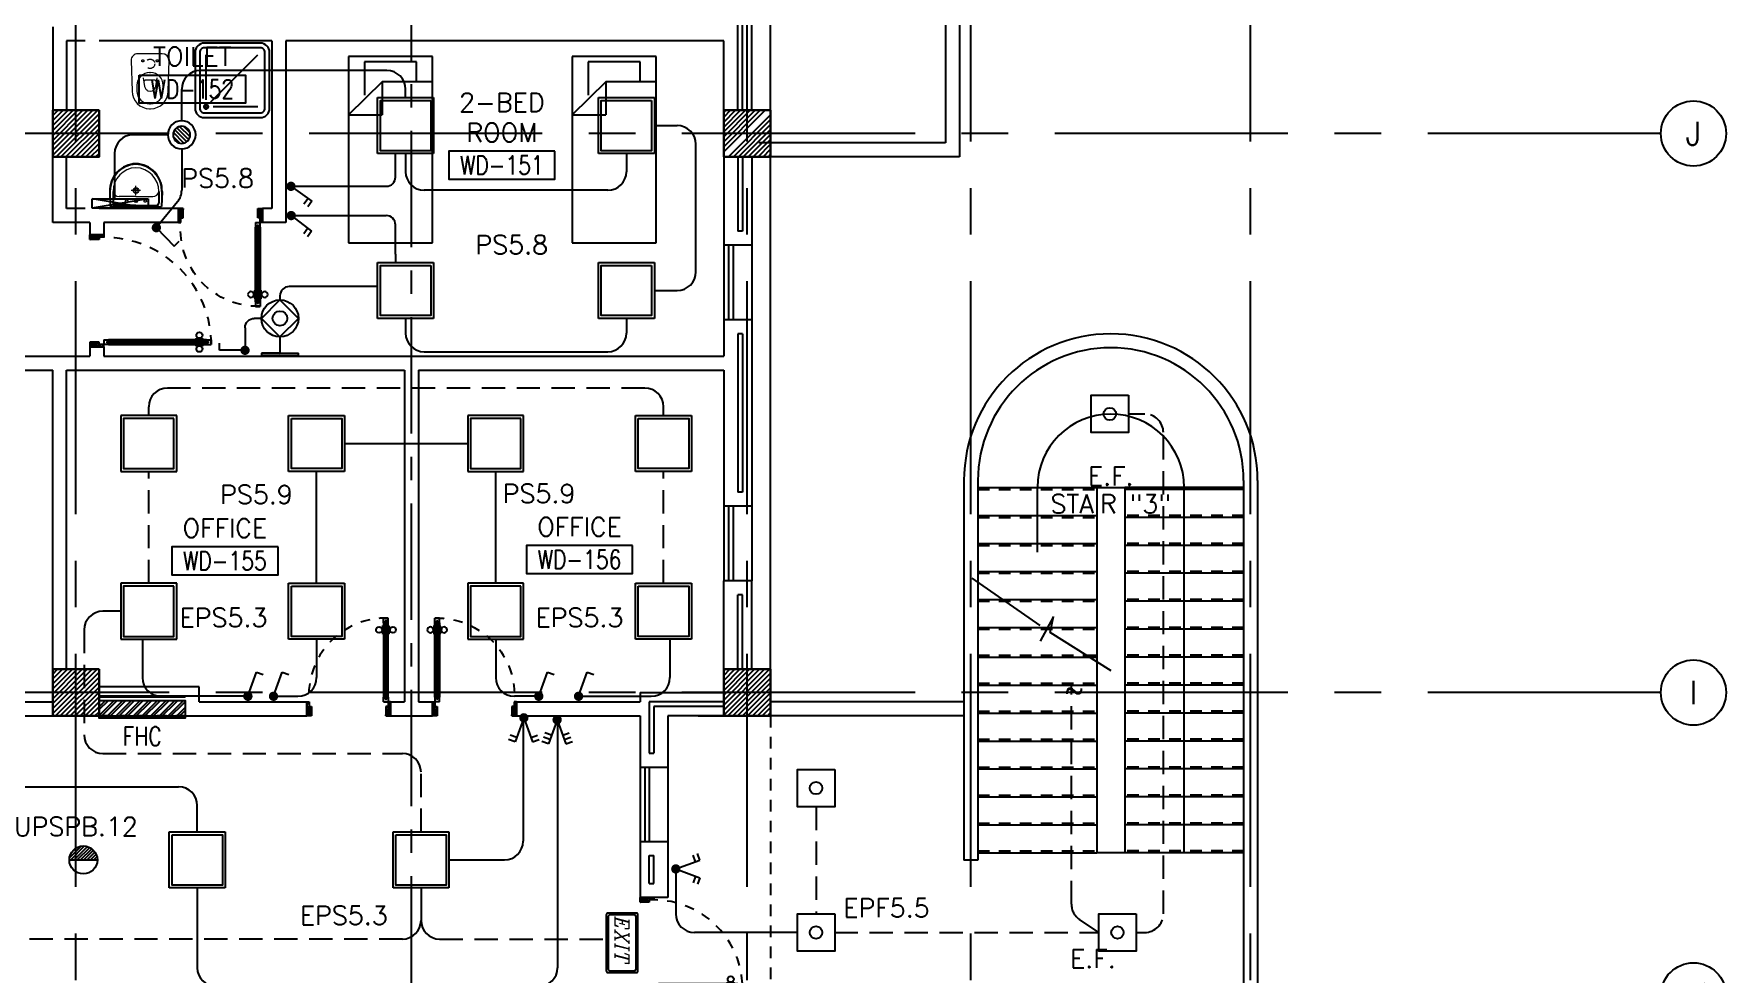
# Model space of a CAD drawing. Extents: x 0 to 92.9, y -1.3 to 78.2.
# Drawn here: x 74.79 to 92.94, y 33.74 to 43.83 of the extents above; entities that cross this region are included whole.
import ezdxf
from ezdxf.enums import TextEntityAlignment as Align

# ---------------------------------------------------------------- set-up
doc = ezdxf.new("R2010")
doc.units = 0
doc.header["$MEASUREMENT"] = 0
for name, pattern in [('CENTER', [2, 1.25, -0.25, 0.25, -0.25]), ('CENTERX2', [4, 2.5, -0.5, 0.5, -0.5]), ('DASHED', [0.75, 0.5, -0.25]), ('HIDDEN', [0.375, 0.25, -0.125]), ('HIDDEN2', [0.1875, 0.125, -0.0625])]:
    doc.linetypes.add(name, pattern=pattern)
doc.layers.get('0').update_dxf_attribs({"color": 11, "linetype": 'CONTINUOUS'})
for name, color, linetype in [('AX-CR', 11, 'CONTINUOUS'), ('AX-TXT', 11, 'CONTINUOUS'), ('AXES', 11, 'CENTERX2'), ('AXES1', 11, 'CENTER'), ('COL', 11, 'CONTINUOUS'), ('DOOR', 11, 'CONTINUOUS'), ('E-CLINE', 2, 'CONTINUOUS'), ('E-HLINE', 2, 'HIDDEN'), ('E-LEGEND', 3, 'CONTINUOUS'), ('E-LITE', 4, 'CONTINUOUS'), ('E-SWITCH', 4, 'CONTINUOUS'), ('E-SWITCHS', 4, 'CONTINUOUS'), ('E-TEXT', 4, 'CONTINUOUS'), ('E-TRXT', 4, 'CONTINUOUS'), ('EL-LITE', 4, 'CONTINUOUS'), ('FHC', 11, 'CONTINUOUS'), ('FIX', 11, 'CONTINUOUS'), ('FUR', 11, 'CONTINUOUS'), ('HAT', 11, 'CONTINUOUS'), ('INSUL', 11, 'CONTINUOUS'), ('PROJ-L', 11, 'CONTINUOUS'), ('RM-BOX', 11, 'CONTINUOUS'), ('RM-NAME', 11, 'CONTINUOUS'), ('RM-NO', 11, 'CONTINUOUS'), ('ROOF', 11, 'CONTINUOUS'), ('STR', 11, 'CONTINUOUS'), ('WALL', 11, 'CONTINUOUS'), ('WIN', 11, 'CONTINUOUS')]:
    doc.layers.add(name, color=color, linetype=linetype)
doc.styles.add('ITALICC', font='italicc')
doc.styles.add('ROMANS', font='ROMANS.shx', dxfattribs={"width": 0.6})

# ---------------------------------------------------------------- blocks, each defined once
blk = doc.blocks.new('AXR')
at = {"layer": 'AX-CR'}
blk.add_circle((350, 0), 350, dxfattribs=at)
at = {"layer": 'AX-TXT', "style": 'ROMANS'}
blk.add_attdef('AX', text='', height=250, dxfattribs=at).set_placement((350, 0), align=Align.MIDDLE)
blk = doc.blocks.new('RM1')
at = {"layer": 'RM-BOX'}
blk.add_lwpolyline([(570, -200), (-570, -200), (-570, -500), (570, -500)], close=True, dxfattribs=at)
at = {"layer": 'RM-NAME', "style": 'ROMANS'}
for tag, p in [('ROOMNAME1', (0, 324)), ('ROOMNAME2', (0, 0))]:
    blk.add_attdef(tag, text='', height=200, dxfattribs=at).set_placement(p, align=Align.MIDDLE)
at = {"layer": 'RM-NO', "style": 'ROMANS', "width": 0.8}
blk.add_attdef('ROOMNO', text='', height=200, dxfattribs=at).set_placement((0, -350), align=Align.MIDDLE)
blk = doc.blocks.new('COL50')
at = {"layer": 'COL'}
blk.add_lwpolyline([(-250, 250), (-250, -250), (250, -250), (250, 250)], close=True, dxfattribs=at)
blk = doc.blocks.new('*X117')
at = {"color": 0}
for p, q in [((245929, 155507), (246411, 155990)), ((245929, 155560), (246358, 155990)), ((245929, 155613), (246305, 155990)), ((245929, 155666), (246252, 155990)), ((245929, 155719), (246199, 155990)), ((245929, 155772), (246146, 155990)), ((245929, 155825), (246093, 155990)), ((245929, 155879), (246040, 155990)), ((245929, 155932), (245987, 155990)), ((245964, 155490), (246429, 155954)), ((246017, 155490), (246429, 155901)), ((246070, 155490), (246429, 155848)), ((246123, 155490), (246429, 155795)), ((246176, 155490), (246429, 155742)), ((246229, 155490), (246429, 155689)), ((246282, 155490), (246429, 155636)), ((246335, 155490), (246429, 155583)), ((246388, 155490), (246429, 155530))]:
    blk.add_line(p, q, dxfattribs=at)
blk = doc.blocks.new('AH20A')
at = {"layer": 'FUR'}
for p, q in [((0, 0.5), (0, -0.5)), ((1, 0.5), (0, 0.5)), ((0.1358, 0.5), (0.1358, -0.0987)), ((1, -0.5), (1, 0.5)), ((0.1358, 0.3112), (0.0277, 0.3112)), ((0.0277, 0.3112), (0.0277, -0.3087)), ((0.1358, -0.0987), (0.3125, -0.5)), ((0.1358, -0.0987), (0.3125, -0.0987)), ((0.3125, -0.5), (0.3125, -0.0987)), ((0.0277, -0.3087), (0.2076, -0.3087)), ((0, -0.5), (1, -0.5))]:
    blk.add_line(p, q, dxfattribs=at)
blk = doc.blocks.new('DOOR90')
at = {"layer": 'DOOR', "linetype": 'ByBlock'}
for p, q in [((0, 0), (-150, 0)), ((-200, -25), (-1000, -25)), ((-200, -42), (-1000, -42)), ((-200, -58), (-1000, -58)), ((-1000, -75), (-200, -75))]:
    blk.add_line(p, q, dxfattribs=at)
at = {"layer": 'DOOR', "color": 0, "linetype": 'ByBlock'}
for p, q in [((-150, 0), (-150, -25)), ((-150, 0), (0, 0)), ((0, -50), (0, 0)), ((-1050, -25), (-1050, -75)), ((-1050, -75), (-1050, -25)), ((-1000, -25), (-1050, -25)), ((-1000, -75), (-1050, -75)), ((-1020, -42), (-1020, -58)), ((-1000, -42), (-1020, -42)), ((-1000, -58), (-1020, -58)), ((-1000, -25), (-1000, -42)), ((-1000, -58), (-1000, -75)), ((-968, -25), (-968, -18)), ((-878, -18), (-968, -18)), ((-968, -75), (-968, -82)), ((-878, -82), (-968, -82)), ((-955, -18), (-955, -9)), ((-955, -9), (-890, -9)), ((-955, -18), (-890, -18)), ((-955, -82), (-955, -91)), ((-955, -82), (-890, -82)), ((-955, -91), (-890, -91)), ((-890, -18), (-890, -9)), ((-890, -82), (-890, -91)), ((-878, -25), (-878, -18)), ((-878, -75), (-878, -82)), ((-200, -42), (-200, -25)), ((-200, -25), (-150, -25)), ((-180, -42), (-200, -42)), ((-200, -75), (-200, -58)), ((-200, -58), (-180, -58)), ((-150, -75), (-200, -75)), ((-180, -58), (-180, -42)), ((-150, -75), (-150, -25)), ((-150, -25), (-100, -25)), ((-100, -25), (-100, -50)), ((-100, -50), (0, -50)), ((-150, -900), (-150, -875)), ((-150, -875), (-100, -875)), ((0, -900), (-150, -900)), ((-150, -900), (0, -900)), ((-100, -850), (0, -850)), ((-100, -875), (-100, -850)), ((0, -850), (0, -900))]:
    blk.add_line(p, q, dxfattribs=at)
at = {"layer": 'DOOR', "color": 9, "linetype": 'ByBlock'}
for p, q in [((0, -50), (-114, 0)), ((0, -50), (-40, 0)), ((0, -50), (-100, -37)), ((0, -850), (-114, -900)), ((0, -850), (-100, -863)), ((0, -850), (-40, -900))]:
    blk.add_line(p, q, dxfattribs=at)
at = {"layer": 'DOOR', "color": 0, "linetype": 'ByBlock'}
for centre in [(-923, 24), (-923, -124)]:
    blk.add_circle(centre, 32.4, dxfattribs=at)
at = {"layer": 'DOOR', "color": 9, "linetype": 'ByBlock'}
for centre, radius, start, end in [((0, -50), 74.4, 137.7764, 180), ((0, -50), 54.4, 113.2074, 180), ((0, -50), 154, 161.1053, 166.2858), ((0, -50), 134, 158.1598, 169.28), ((0, -50), 114, 154.0838, 167.3774), ((0, -50), 94.4, 148.0182, 180), ((0, -50), 34.4, 90, 180), ((0, -50), 14.4, 90, 180), ((0, -850), 154, 193.7142, 198.8947), ((0, -850), 134, 190.72, 201.8402), ((0, -850), 94.4, 180, 211.9818), ((0, -850), 74.4, 180, 222.2236), ((0, -850), 54.4, 180, 246.7926), ((0, -850), 34.4, 180, 270), ((0, -850), 14.4, 180, 270)]:
    blk.add_arc(centre, radius, start, end, dxfattribs=at)
at = {"layer": 'DOOR', "linetype": 'HIDDEN', "ltscale": 0.5}
blk.add_arc((-222, -50), 828, 178.2701, 275.003, dxfattribs=at)
blk = doc.blocks.new('*X119')
at = {"color": 0}
for p, q in [((245929, 149515), (246404, 149990)), ((245929, 149568), (246351, 149990)), ((245929, 149621), (246298, 149990)), ((245929, 149674), (246245, 149990)), ((245929, 149727), (246192, 149990)), ((245929, 149780), (246139, 149990)), ((245929, 149833), (246086, 149990)), ((245929, 149886), (246033, 149990)), ((245929, 149939), (245979, 149990)), ((245957, 149490), (246429, 149962)), ((246010, 149490), (246429, 149908)), ((246063, 149490), (246429, 149855)), ((246116, 149490), (246429, 149802)), ((246169, 149490), (246429, 149749)), ((246222, 149490), (246429, 149696)), ((246275, 149490), (246429, 149643)), ((246328, 149490), (246429, 149590)), ((246381, 149490), (246429, 149537))]:
    blk.add_line(p, q, dxfattribs=at)
blk = doc.blocks.new('DOOR100')
at = {"layer": 'DOOR', "color": 0, "linetype": 'ByBlock'}
for p, q in [((-76, 1251), (-76, 1301)), ((-76, 1301), (-26, 1301)), ((-26, 1301), (-76, 1301)), ((-59, 1251), (-59, 1271)), ((-43, 1271), (-59, 1271)), ((-43, 1251), (-43, 1271)), ((-26, 1251), (-26, 1301)), ((-92, 1206), (-92, 1141)), ((-83, 1206), (-92, 1206)), ((-83, 1141), (-92, 1141)), ((-83, 1129), (-83, 1219)), ((-76, 1219), (-83, 1219)), ((-83, 1206), (-83, 1141)), ((-76, 1129), (-83, 1129)), ((-59, 1251), (-76, 1251)), ((-26, 1251), (-43, 1251)), ((-26, 1219), (-19, 1219)), ((-26, 1129), (-19, 1129)), ((-19, 1129), (-19, 1219)), ((-19, 1206), (-19, 1141)), ((-19, 1206), (-10, 1206)), ((-19, 1141), (-10, 1141)), ((-10, 1206), (-10, 1141)), ((-76, 200), (-59, 200)), ((-76, 150), (-76, 200)), ((-59, 200), (-59, 180)), ((-43, 200), (-26, 200)), ((-43, 180), (-43, 200)), ((-26, 200), (-26, 150)), ((-1201, 0), (-1201, 150)), ((-1201, 150), (-1176, 150)), ((-1201, 150), (-1201, 0)), ((-1151, 0), (-1201, 0)), ((-1176, 150), (-1176, 100)), ((-1176, 100), (-1151, 100)), ((-1151, 100), (-1151, 0)), ((-76, 150), (-26, 150)), ((-59, 180), (-43, 180)), ((-51, 100), (-51, 0)), ((-26, 100), (-51, 100)), ((-51, 0), (-1, 0)), ((-1, 150), (-26, 150)), ((-26, 150), (-26, 100)), ((-1, 150), (-1, 0))]:
    blk.add_line(p, q, dxfattribs=at)
at = {"layer": 'DOOR', "linetype": 'ByBlock'}
for p, q in [((-76, 1251), (-76, 200)), ((-59, 200), (-59, 1251)), ((-43, 200), (-43, 1251)), ((-26, 200), (-26, 1251))]:
    blk.add_line(p, q, dxfattribs=at)
at = {"layer": 'DOOR', "color": 9, "linetype": 'ByBlock'}
for p, q in [((-1151, 0), (-1201, 114)), ((-1151, 0), (-1201, 40)), ((-1151, 0), (-1164, 100)), ((-51, 0), (-1, 114)), ((-51, 0), (-38, 100)), ((-51, 0), (-1, 40))]:
    blk.add_line(p, q, dxfattribs=at)
at = {"layer": 'DOOR', "color": 0, "linetype": 'ByBlock'}
for centre in [(-125, 1174), (22, 1174)]:
    blk.add_circle(centre, 32.4, dxfattribs=at)
at = {"layer": 'DOOR', "linetype": 'HIDDEN', "ltscale": 0.5}
blk.add_arc((-27, 152), 1149, 89.961, 180.0931, dxfattribs=at)
at = {"layer": 'DOOR', "color": 9, "linetype": 'ByBlock'}
for centre, radius, start, end in [((-1151, 0), 154, 103.7142, 108.8947), ((-1151, 0), 134, 100.72, 111.8402), ((-1151, 0), 94.4, 90, 121.9818), ((-1151, 0), 74.4, 90, 132.2236), ((-1151, 0), 54.4, 90, 156.7926), ((-1151, 0), 34.4, 90, 180), ((-1151, 0), 14.4, 90, 180), ((-51, 0), 94.4, 58.0182, 90), ((-51, 0), 74.4, 47.7764, 90), ((-51, 0), 54.4, 23.2074, 90), ((-51, 0), 34.4, 0, 90), ((-51, 0), 14.4, 0, 90), ((-51, 0), 134, 68.1598, 79.28), ((-51, 0), 114, 64.0838, 77.3774), ((-51, 0), 154, 71.1053, 76.2858)]:
    blk.add_arc(centre, radius, start, end, dxfattribs=at)
blk = doc.blocks.new('*X120')
at = {"color": 0}
for p, q in [((253129, 149502), (253616, 149990)), ((253129, 149555), (253563, 149990)), ((253129, 149608), (253510, 149990)), ((253129, 149661), (253457, 149990)), ((253129, 149714), (253404, 149990)), ((253129, 149767), (253351, 149990)), ((253129, 149820), (253298, 149990)), ((253129, 149873), (253245, 149990)), ((253129, 149926), (253192, 149990)), ((253129, 149979), (253139, 149990)), ((253169, 149490), (253629, 149949)), ((253222, 149490), (253629, 149896)), ((253275, 149490), (253629, 149843)), ((253328, 149490), (253629, 149790)), ((253381, 149490), (253629, 149737)), ((253434, 149490), (253629, 149684)), ((253487, 149490), (253629, 149631)), ((253540, 149490), (253629, 149578)), ((253594, 149490), (253629, 149525))]:
    blk.add_line(p, q, dxfattribs=at)
blk = doc.blocks.new('*X118')
at = {"color": 0}
for p, q in [((253129, 155548), (253570, 155990)), ((253129, 155601), (253517, 155990)), ((253129, 155654), (253464, 155990)), ((253129, 155707), (253411, 155990)), ((253129, 155760), (253358, 155990)), ((253129, 155813), (253305, 155990)), ((253129, 155866), (253252, 155990)), ((253129, 155919), (253199, 155990)), ((253129, 155972), (253146, 155990)), ((253177, 155490), (253629, 155942)), ((253230, 155490), (253629, 155889)), ((253283, 155490), (253629, 155836)), ((253336, 155490), (253629, 155783)), ((253389, 155490), (253629, 155730)), ((253442, 155490), (253629, 155677)), ((253495, 155490), (253629, 155624)), ((253548, 155490), (253629, 155571)), ((253601, 155490), (253629, 155517))]:
    blk.add_line(p, q, dxfattribs=at)
blk = doc.blocks.new('DOOR-10')
at = {"layer": 'DOOR', "color": 0, "linetype": 'ByBlock'}
for p, q in [((-26, 1100), (-76, 1100)), ((-76, 1100), (-26, 1100)), ((-76, 1050), (-76, 1100)), ((-26, 1050), (-26, 1100)), ((-83, 1005), (-92, 1005)), ((-92, 1005), (-92, 940)), ((-83, 940), (-92, 940)), ((-76, 1018), (-83, 1018)), ((-83, 928), (-83, 1018)), ((-83, 1005), (-83, 940)), ((-76, 928), (-83, 928)), ((-59, 1050), (-76, 1050)), ((-43, 1070), (-59, 1070)), ((-59, 1050), (-59, 1070)), ((-43, 1050), (-43, 1070)), ((-26, 1050), (-43, 1050)), ((-26, 1018), (-18, 1018)), ((-26, 928), (-18, 928)), ((-18, 928), (-18, 1018)), ((-18, 1005), (-9, 1005)), ((-18, 1005), (-18, 940)), ((-18, 940), (-9, 940)), ((-9, 1005), (-9, 940)), ((-76, 200), (-59, 200)), ((-76, 150), (-76, 200)), ((-59, 200), (-59, 180)), ((-43, 200), (-26, 200)), ((-43, 180), (-43, 200)), ((-26, 200), (-26, 150)), ((-1001, 0), (-1001, 150)), ((-1001, 150), (-976, 150)), ((-1001, 150), (-1001, 0)), ((-951, 0), (-1001, 0)), ((-976, 150), (-976, 100)), ((-976, 100), (-951, 100)), ((-951, 100), (-951, 0)), ((-76, 150), (-26, 150)), ((-59, 180), (-43, 180)), ((-51, 100), (-51, 0)), ((-26, 100), (-51, 100)), ((-51, 0), (-1, 0)), ((-1, 150), (-26, 150)), ((-26, 150), (-26, 100))]:
    blk.add_line(p, q, dxfattribs=at)
at = {"layer": 'DOOR', "linetype": 'ByBlock'}
for p, q in [((-76, 1050), (-76, 200)), ((-59, 200), (-59, 1050)), ((-43, 200), (-43, 1050)), ((-26, 200), (-26, 1050))]:
    blk.add_line(p, q, dxfattribs=at)
at = {"layer": 'DOOR', "color": 9, "linetype": 'ByBlock'}
for p, q in [((-951, 0), (-1001, 114)), ((-951, 0), (-1001, 40)), ((-951, 0), (-964, 100)), ((-51, 0), (-1, 114)), ((-51, 0), (-37, 100)), ((-51, 0), (-1, 40)), ((-1, 0), (-1, 150))]:
    blk.add_line(p, q, dxfattribs=at)
at = {"layer": 'DOOR', "color": 0, "linetype": 'ByBlock'}
for centre in [(-124, 973), (23, 973)]:
    blk.add_circle(centre, 32.4, dxfattribs=at)
at = {"layer": 'DOOR', "linetype": 'HIDDEN', "ltscale": 0.5}
blk.add_arc((-23, 149), 952, 93.1482, 179.9482, dxfattribs=at)
at = {"layer": 'DOOR', "color": 9, "linetype": 'ByBlock'}
for centre, radius, start, end in [((-951, 0), 154, 103.7142, 108.8947), ((-951, 0), 134, 100.72, 111.8402), ((-951, 0), 94.4, 90, 121.9818), ((-951, 0), 74.4, 90, 132.2236), ((-951, 0), 54.4, 90, 156.7926), ((-951, 0), 34.4, 90, 180), ((-951, 0), 14.4, 90, 180), ((-51, 0), 94.4, 58.0182, 90), ((-51, 0), 74.4, 47.7764, 90), ((-51, 0), 54.4, 23.2074, 90), ((-51, 0), 34.4, 0, 90), ((-51, 0), 14.4, 0, 90), ((-51, 0), 134, 68.1598, 79.28), ((-51, 0), 114, 64.0838, 77.3774), ((-51, 0), 154, 71.1053, 76.2858)]:
    blk.add_arc(centre, radius, start, end, dxfattribs=at)
blk = doc.blocks.new('LAV1')
at = {"layer": 'FIX', "linetype": 'ByBlock', "ltscale": 0.3}
for p, q in [((-280, 210), (-275, 50)), ((-245, 210), (-245, 85)), ((245, 210), (245, 85)), ((280, 210), (275, 50)), ((0, 60), (-220, 60)), ((0, 60), (220, 60))]:
    blk.add_line(p, q, dxfattribs=at)
at = {"layer": 'FIX', "linetype": 'Continuous', "lineweight": 20}
for p, q in [((-275, 210), (-275, 50)), ((275, 210), (275, 50)), ((0, 50), (-275, 50)), ((0, 50), (-252, 50)), ((0, 155), (-181, 155)), ((0, 155), (181, 155)), ((0, 50), (275, 50)), ((0, 50), (252, 50))]:
    blk.add_line(p, q, dxfattribs=at)
at = {"layer": 'FIX', "linetype": 'DASHED', "lineweight": 20, "ltscale": 0.05}
for p, q in [((50, 220), (-50, 220)), ((0, 170), (0, 270)), ((0, 170), (0, 270))]:
    blk.add_line(p, q, dxfattribs=at)
at = {"layer": 'FIX', "lineweight": 20}
for p, q in [((16, 107), (-15, 107)), ((0, 92), (0, 123))]:
    blk.add_line(p, q, dxfattribs=at)
for centre, radius in [((0, 220), 29.5), ((0, 220), 22.5), ((0, 107), 15.5)]:
    blk.add_circle(centre, radius, dxfattribs=at)
at = {"layer": 'FIX', "linetype": 'HIDDEN', "lineweight": 20, "ltscale": 0.05}
for centre in [(-100, 107), (100, 107)]:
    blk.add_circle(centre, 12.4, dxfattribs=at)
at = {"layer": 'FIX', "linetype": 'ByBlock', "ltscale": 0.3}
for centre, radius, start, end in [((7, 220), 287, 91.3776, 182.0064), ((-7, 220), 287, 357.9936, 88.6224), ((-220, 85), 24.9, 179.7021, 269.9486), ((220, 85), 24.9, 270.0514, 0.2979)]:
    blk.add_arc(centre, radius, start, end, dxfattribs=at)
at = {"layer": 'FIX', "linetype": 'Continuous', "lineweight": 20}
for centre, radius, start, end in [((8, 217), 283, 91.6988, 181.351), ((8, 212), 253, 91.7328, 180.4884), ((-8, 217), 283, 358.649, 88.3012), ((-8, 212), 253, 359.5116, 88.2672), ((-179, 222), 66.9, 190.2006, 268.0786), ((179, 222), 66.9, 271.9214, 349.7994)]:
    blk.add_arc(centre, radius, start, end, dxfattribs=at)
blk = doc.blocks.new('WC1')
at = {"layer": 'FIX', "lineweight": 20}
for p, q in [((-210, 204), (-538, 194)), ((-727, 5), (-727, -5)), ((-674, 5), (-674, -5)), ((-534, 24), (-540, 0)), ((-540, 0), (-534, -24)), ((-475, 141), (-538, 141)), ((-395, 76), (-490, 60)), ((-339, 5), (-339, -5)), ((-137, 0), (-137, 131)), ((-137, -131), (-137, 0)), ((-538, -141), (-475, -141)), ((-490, -60), (-395, -76)), ((-538, -194), (-210, -204)), ((-213, -204), (-210, -204))]:
    blk.add_line(p, q, dxfattribs=at)
at = {"layer": 'FIX', "linetype": 'Continuous', "lineweight": 20}
blk.add_line((-420, -47), (-420, 45), dxfattribs=at)
at = {"layer": 'FIX', "linetype": 'HIDDEN2', "lineweight": 20, "ltscale": 0.3}
blk.add_circle((-245, 0), 49.8, dxfattribs=at)
at = {"layer": 'FIX', "linetype": 'HIDDEN', "lineweight": 20, "ltscale": 0.05}
for centre in [(-213, 78), (-213, -77)]:
    blk.add_circle(centre, 11.6, dxfattribs=at)
at = {"layer": 'FIX', "lineweight": 20}
for centre, radius, start, end in [((-538, 5), 189, 90, 180), ((-210, 131), 73, 360, 90), ((-538, 5), 136, 90, 180), ((-473, -7), 68.2, 128.9242, 152.8468), ((-464, -18), 82, 108.496, 128.9242), ((-475, 5), 136, 360, 90), ((-538, -5), 189, 180, 270), ((-538, -5), 136, 180, 270), ((-473, 7), 68.2, 207.1532, 231.0758), ((-464, 18), 82, 231.0758, 251.504), ((-475, -5), 136, 270, 0), ((-210, -131), 73, 270, 0)]:
    blk.add_arc(centre, radius, start, end, dxfattribs=at)
at = {"layer": 'FIX', "linetype": 'Continuous', "lineweight": 20}
for centre, start, end in [((-443, 46), 357.6662, 91.6121), ((-442, -46), 268.3879, 2.3338)]:
    blk.add_arc(centre, 22.3, start, end, dxfattribs=at)
blk = doc.blocks.new('SHR1')
at = {"layer": 'FIX'}
for p, q in [((-196, 196), (-700, 700)), ((-143, 218), (-143, 700)), ((-218, 143), (-700, 143))]:
    blk.add_line(p, q, dxfattribs=at)
for points in [[(-825, 125), (-825, 725, -0.414214), (-725, 825), (-125, 825, -0.414214), (-25, 725), (-25, 125, -0.414214), (-125, 25), (-725, 25, -0.414214)], [(-775, 125), (-775, 725, -0.414214), (-725, 775), (-125, 775, -0.414214), (-75, 725), (-75, 125, -0.414214), (-125, 75), (-725, 75, -0.414214)]]:
    blk.add_lwpolyline(points, format="xyb", close=True, dxfattribs=at)
for radius in [25, 15]:
    blk.add_circle((-143, 143), radius, dxfattribs=at)
blk = doc.blocks.new('L42')
at = {"layer": 'E-LITE'}
for p, q in [((0.3, 0.3), (-0.3, 0.3)), ((-0.3, 0.3), (-0.3, -0.3)), ((0.3, -0.3), (0.3, 0.3)), ((-0.3, -0.3), (0.3, -0.3))]:
    blk.add_line(p, q, dxfattribs=at)
at = {"layer": 'E-LITE', "color": 8}
blk.add_lwpolyline([(-0.27, 0.27), (-0.27, -0.27), (0.27, -0.27), (0.27, 0.27)], close=True, dxfattribs=at)
blk = doc.blocks.new('2G1W')
for p, q in [((0, 0), (0.55, 0)), ((0.45, 0), (0.45, -0.15)), ((0.55, 0), (0.55, -0.15))]:
    blk.add_line(p, q)
at = {"const_width": 0.1}
blk.add_lwpolyline([(-0.05, 0, 1), (0.05, 0, 1)], format="xyb", close=True, dxfattribs=at)
blk = doc.blocks.new('*X49')
at = {"color": 0}
for p, q in [((21548.527, 18540.142), (21548.801, 18540.415)), ((21548.529, 18539.966), (21548.977, 18540.414)), ((21548.584, 18539.845), (21549.098, 18540.359)), ((21548.672, 18539.756), (21549.187, 18540.271)), ((21548.793, 18539.7), (21549.243, 18540.15)), ((21548.966, 18539.696), (21549.246, 18539.977))]:
    blk.add_line(p, q, dxfattribs=at)
blk = doc.blocks.new('SPOT')
at = {"layer": 'E-LITE'}
for radius in [0.6, 0.369]:
    blk.add_circle((0, 0), radius, dxfattribs=at)
at = {"layer": 'E-LITE', "color": 8}
blk.add_blockref('*X49', (-21548.886, -18540.056), dxfattribs=at)
blk = doc.blocks.new('MR20')
at = {"layer": 'E-LITE'}
for p, q in [((-300, 100), (-300, 0)), ((-300, 100), (-300, 0)), ((-300, 0), (300, 0)), ((-300, 0), (300, 0)), ((-300, 0), (300, 0)), ((-300, 0), (-300, 0)), ((300, 0), (300, 100)), ((300, 0), (300, 100)), ((300, 0), (300, 0))]:
    blk.add_line(p, q, dxfattribs=at)
at = {"layer": 'E-LITE', "color": 3}
blk.add_line((300, 100), (-300, 100), dxfattribs=at)
at = {"layer": 'E-LITE', "color": 8}
for p, q in [((300, 0), (-300, 100)), ((300, 100), (-300, 0))]:
    blk.add_line(p, q, dxfattribs=at)
blk = doc.blocks.new('1G1W')
for p, q in [((0, 0), (0.55, 0)), ((0.55, 0), (0.55, -0.15))]:
    blk.add_line(p, q)
at = {"const_width": 0.1}
blk.add_lwpolyline([(-0.05, 0, 1), (0.05, 0, 1)], format="xyb", close=True, dxfattribs=at)
blk = doc.blocks.new('3G2W')
for p, q in [((0, 0), (0.517, 0.188)), ((0, 0), (0.517, -0.188)), ((0.329, 0.12), (0.278, 0.261)), ((0.423, 0.154), (0.372, 0.295)), ((0.517, 0.188), (0.466, 0.329)), ((0.329, -0.12), (0.278, -0.261)), ((0.423, -0.154), (0.372, -0.295)), ((0.517, -0.188), (0.466, -0.329))]:
    blk.add_line(p, q)
at = {"const_width": 0.1}
blk.add_lwpolyline([(-0.05, 0, 1), (0.05, 0, 1)], format="xyb", close=True, dxfattribs=at)
blk = doc.blocks.new('2G2W')
for p, q in [((0, 0), (0.517, 0.188)), ((0, 0), (0.517, -0.188)), ((0.423, 0.154), (0.372, 0.295)), ((0.517, 0.188), (0.466, 0.329)), ((0.423, -0.154), (0.372, -0.295)), ((0.517, -0.188), (0.466, -0.329))]:
    blk.add_line(p, q)
at = {"const_width": 0.1}
blk.add_lwpolyline([(-0.05, 0, 1), (0.05, 0, 1)], format="xyb", close=True, dxfattribs=at)
blk = doc.blocks.new('EXIT')
at = {"layer": 'E-LITE', "color": 4}
for p, q in [((-0.32, 0.15), (-0.32, -0.15)), ((0.3, 0.17), (-0.3, 0.17)), ((0.32, -0.15), (0.32, 0.15)), ((-0.3, -0.17), (0.3, -0.17))]:
    blk.add_line(p, q, dxfattribs=at)
at = {"layer": 'E-LITE', "color": 8}
for p, q in [((-0.3, 0.13), (-0.3, -0.13)), ((0.28, 0.15), (-0.28, 0.15)), ((0.3, -0.13), (0.3, 0.13)), ((-0.28, -0.15), (0.28, -0.15))]:
    blk.add_line(p, q, dxfattribs=at)
at = {"layer": 'E-LITE', "color": 4}
for centre, start, end in [((-0.3, 0.15), 90, 180), ((0.3, 0.15), 360, 90), ((-0.3, -0.15), 180, 270), ((0.3, -0.15), 270, 0)]:
    blk.add_arc(centre, 0.02, start, end, dxfattribs=at)
at = {"layer": 'E-LITE', "color": 8}
for centre, start, end in [((-0.28, 0.13), 90, 180), ((0.28, 0.13), 0, 90), ((-0.28, -0.13), 180, 270), ((0.28, -0.13), 270, 0)]:
    blk.add_arc(centre, 0.02, start, end, dxfattribs=at)
at = {"layer": 'E-LITE', "color": 5, "style": 'ITALICC'}
blk.add_text('EXIT', height=0.15, dxfattribs=at).set_placement((-0.284, -0.078))
blk = doc.blocks.new('NL')
at = {"layer": 'E-LEGEND'}
blk.add_line((0, -193), (25, -193), dxfattribs=at)
at = {"layer": 'E-LITE'}
for p, q in [((0, 5), (0, 203)), ((25, 203), (0, 203)), ((25, 5), (25, 203)), ((0, 5), (0, -193)), ((25, 5), (25, -193))]:
    blk.add_line(p, q, dxfattribs=at)
at = {"layer": 'E-LITE', "color": 2}
blk.add_line((201, 5), (25, 5), dxfattribs=at)
at = {"layer": 'E-LITE', "color": 5}
blk.add_circle((398, 5), 198, dxfattribs=at)
at = {"layer": 'E-SWITCH', "color": 2}
for p, q in [((201, 5), (398, 203)), ((398, 203), (596, 5)), ((398, -193), (201, 5)), ((596, 5), (398, -193))]:
    blk.add_line(p, q, dxfattribs=at)
at = {"layer": 'E-SWITCH'}
blk.add_circle((398, 5), 78.5, dxfattribs=at)
blk = doc.blocks.new('EL')
at = {"layer": 'EL-LITE'}
h = blk.add_hatch(dxfattribs=at)
h.set_pattern_fill('ANSI31', color=4, scale=0.2, style=0)
h.set_pattern_definition([(45, (587.071197, 567.777136), (-0.0176776695, 0.0176776695), [])])
h.paths.add_polyline_path([(0.15, 0, 1), (-0.15, 0)])
at = {"layer": 'EL-LITE', "color": 4}
blk.add_line((-0.15, 0), (0.15, 0), dxfattribs=at)
blk.add_circle((0, 0), 0.15, dxfattribs=at)

msp = doc.modelspace()

# ---------------------------------------------------------------- hatches: boundary and pattern name
at = {"layer": 'FHC', "linetype": 'ByBlock', "ltscale": 0.3}
h = msp.add_hatch(dxfattribs=at)
h.set_pattern_fill('ANSI32', color=11, scale=0.175, style=0)
h.set_pattern_definition([(45, (-156.702716, 5.4316), (-0.046403883, 0.046403883), []), (45, (-156.67178, 5.4316), (-0.046403883, 0.046403883), [])])
h.paths.add_polyline_path([(76.413, 36.483), (76.413, 36.673), (75.493, 36.673), (75.493, 36.483)])
h.paths.add_polyline_path([(75.281, 36.061), (75.281, 36.482), (75.543, 36.482), (75.543, 36.061)], flags=9)

# ---------------------------------------------------------------- linework, layer by layer
for p, q in [((85.587, 37.478), (84.856, 37.986)), ((85.727, 37.576), (85.587, 37.308)), ((85.692, 37.401), (85.727, 37.576)), ((86.347, 36.992), (85.692, 37.401))]:
    msp.add_line(p, q)
at = {"layer": 'AXES'}
for p, q in [((75.243, -1.327), (75.243, 77.486)), ((82.443, -1.327), (82.443, 77.486)), ((84.843, -1.327), (84.843, 77.486)), ((87.843, -1.327), (87.843, 77.486)), ((92.243, 42.758), (24.203, 42.758)), ((92.243, 36.758), (24.203, 36.758))]:
    msp.add_line(p, q, dxfattribs=at)
at = {"layer": 'AXES1'}
msp.add_line((78.843, 5.538), (78.843, 64.358), dxfattribs=at)
at = {"layer": 'E-CLINE', "color": 4}
for p, q in [((78.578, 43.434), (76.577, 43.434)), ((76.377, 42.894), (76.377, 43.234)), ((78.778, 43.143), (78.778, 43.234)), ((81.447, 42.843), (81.692, 42.843)), ((76.227, 42.744), (75.857, 42.744)), ((75.657, 42.544), (75.657, 42.199)), ((78.778, 42.543), (78.778, 42.348)), ((81.147, 42.543), (81.147, 42.348)), ((81.892, 41.273), (81.892, 42.643)), ((75.657, 42.199), (75.657, 42.057)), ((80.947, 42.148), (78.978, 42.148)), ((78.478, 41.116, -0.858), (77.531, 41.116, -0.858)), ((81.447, 41.073), (81.692, 41.073)), ((77.431, 41.016, -0.858), (77.431, 40.972, -0.858)), ((78.778, 40.773), (78.778, 40.616)), ((81.147, 40.773), (81.147, 40.616)), ((78.978, 40.416), (80.947, 40.416)), ((76.024, 39.731), (76.024, 39.826)), ((81.545, 39.731), (81.545, 39.826)), ((78.124, 39.431), (79.445, 39.431)), ((77.824, 37.931), (77.824, 39.131)), ((79.745, 37.931), (79.745, 39.131)), ((75.724, 37.631), (75.531, 37.631))]:
    msp.add_line(p, q, dxfattribs=at)
at = {"layer": 'E-CLINE', "color": 4, "linetype": 'ByBlock'}
for p, q in [((74.344, 35.746), (76.344, 35.746)), ((76.544, 35.262), (76.544, 35.546)), ((78.944, 34.662), (78.944, 34.312))]:
    msp.add_line(p, q, dxfattribs=at)
at = {"layer": 'E-CLINE', "color": 4}
for centre, radius, start, end in [((76.577, 43.234), 0.2, 90, 180), ((78.578, 43.234), 0.2, 0, 90), ((81.692, 42.643), 0.2, 0, 90), ((75.857, 42.544), 0.2, 90, 180), ((78.978, 42.348), 0.2, 180, 270), ((80.947, 42.348), 0.2, 270, 0), ((81.692, 41.273), 0.2, 270, 0), ((77.531, 41.016, -0.858), 0.1, 90, 180), ((78.978, 40.616), 0.2, 180, 270), ((80.947, 40.616), 0.2, 270, 0), ((76.224, 39.826), 0.2, 90, 180), ((81.345, 39.826), 0.2, 0, 90), ((75.531, 37.431), 0.2, 90, 180), ((75.531, 36.304), 0.2, 180, 270), ((78.744, 35.904), 0.2, 0, 90)]:
    msp.add_arc(centre, radius, start, end, dxfattribs=at)
at = {"layer": 'E-CLINE', "color": 4, "linetype": 'ByBlock'}
for centre, start, end in [((76.344, 35.546), 0, 90), ((78.744, 34.312), 270, 0), ((79.144, 34.312), 180, 270)]:
    msp.add_arc(centre, 0.2, start, end, dxfattribs=at)
at = {"layer": 'E-HLINE', "color": 4}
for p, q in [((81.345, 40.026), (76.224, 40.026)), ((86.532, 39.748), (86.707, 39.748)), ((86.907, 34.383), (86.907, 39.548)), ((76.024, 37.931), (76.024, 39.131)), ((81.545, 37.931), (81.545, 39.131)), ((75.331, 37.431), (75.331, 36.304)), ((85.92, 34.488), (85.92, 36.838)), ((75.531, 36.104), (78.744, 36.104)), ((78.944, 35.262), (78.944, 35.904)), ((83.181, 35.533), (83.181, 34.383)), ((86.214, 34.183), (86.008, 34.323)), ((83.381, 34.183), (86.214, 34.183)), ((86.614, 34.183), (86.707, 34.183)), ((78.744, 34.112), (71.944, 34.112)), ((79.144, 34.112), (80.931, 34.112))]:
    msp.add_line(p, q, dxfattribs=at)
for centre, start, end in [((86.707, 39.548), 0, 90), ((86.12, 34.488), 180, 235.6987), ((86.707, 34.383), 270, 0)]:
    msp.add_arc(centre, 0.2, start, end, dxfattribs=at)
at = {"layer": 'E-LITE'}
for p, q in [((77.056, 40.674, -0.858), (77.056, 40.431, -0.858)), ((77.233, 40.774, -0.858), (77.156, 40.774, -0.858))]:
    msp.add_line(p, q, dxfattribs=at)
at = {"layer": 'E-LITE', "color": 4}
for points in [[(86.532, 39.948), (86.532, 39.548), (86.132, 39.548), (86.132, 39.948)], [(83.381, 35.933), (83.381, 35.533), (82.981, 35.533), (82.981, 35.933)], [(83.381, 34.383), (83.381, 33.983), (82.981, 33.983), (82.981, 34.383)], [(86.614, 34.383), (86.614, 33.983), (86.214, 33.983), (86.214, 34.383)]]:
    msp.add_lwpolyline(points, close=True, dxfattribs=at)
for centre in [(86.332, 39.748), (83.181, 35.733), (83.181, 34.183), (86.414, 34.183)]:
    msp.add_circle(centre, 0.0667, dxfattribs=at)
at = {"layer": 'E-LITE', "extrusion": (0, 0, -1)}
msp.add_ellipse((77.156, 40.674, -0.858), major_axis=(0.0707, 0.0707), ratio=1, start_param=3.926991, end_param=5.497787, dxfattribs=at)
at = {"layer": 'E-SWITCH', "color": 4}
for p, q in [((76.377, 42.594), (76.377, 42.15)), ((78.67, 42.291), (78.67, 42.543)), ((77.549, 42.191), (78.57, 42.191)), ((76.331, 42.023), (76.121, 41.766)), ((77.552, 41.877), (78.57, 41.877)), ((78.67, 41.463), (78.67, 41.777)), ((78.67, 41.463), (78.67, 41.373)), ((75.956, 37.331), (75.956, 36.918)), ((77.824, 37.331), (77.824, 36.918)), ((79.745, 37.331), (79.745, 36.918)), ((81.614, 37.331), (81.614, 36.918)), ((77.087, 36.718), (76.156, 36.718)), ((77.362, 36.718), (77.624, 36.718)), ((80.207, 36.718), (79.945, 36.718)), ((80.659, 36.718), (81.414, 36.718)), ((80.039, 36.533), (80.039, 35.271)), ((80.039, 36.533), (80.039, 35.162)), ((80.408, 36.466), (80.408, 33.804)), ((80.408, 36.466), (80.408, 33.804)), ((79.244, 34.962), (79.839, 34.962)), ((81.677, 34.865), (81.677, 34.383)), ((76.544, 34.662), (76.544, 33.804)), ((82.981, 34.183), (81.877, 34.183))]:
    msp.add_line(p, q, dxfattribs=at)
at = {"layer": 'E-SWITCH', "color": 4, "const_width": 0.05}
msp.add_lwpolyline([(80.228, 36.705, 1), (80.186, 36.732, 1)], format="xyb", close=True, dxfattribs=at)
at = {"layer": 'E-SWITCH', "color": 4}
for centre, radius, start, end in [((76.177, 42.15), 0.2, 320.6692, 0), ((78.57, 42.291), 0.1, 270, 0), ((78.57, 41.777), 0.1, 0, 90), ((76.156, 36.918), 0.2, 180, 270), ((77.624, 36.918), 0.2, 270, 0), ((79.945, 36.918), 0.2, 180, 270), ((81.414, 36.918), 0.2, 270, 0), ((79.839, 35.162), 0.2, 270, 0), ((81.877, 34.383), 0.2, 180, 270), ((76.744, 33.804), 0.2, 180, 270), ((80.208, 33.804), 0.2, 270, 0)]:
    msp.add_arc(centre, radius, start, end, dxfattribs=at)
at = {"layer": 'FHC', "color": 250, "linetype": 'HIDDEN', "ltscale": 0.25}
msp.add_line((76.413, 36.508), (75.493, 36.508), dxfattribs=at)
at = {"layer": 'FHC', "linetype": 'ByBlock', "ltscale": 0.3}
msp.add_lwpolyline([(75.493, 36.673), (76.413, 36.673), (76.413, 36.483), (75.493, 36.483)], close=True, dxfattribs=at)
at = {"layer": 'INSUL'}
for p, q in [((82.343, 43.008), (82.343, 45.808)), ((82.393, 43.008), (82.393, 45.808)), ((82.343, 42.508), (82.343, 41.708)), ((82.393, 42.508), (82.393, 41.708)), ((82.393, 41.708), (82.343, 41.708)), ((82.343, 40.608), (82.343, 38.908)), ((82.393, 40.608), (82.343, 40.608)), ((82.393, 40.608), (82.393, 38.908)), ((82.393, 38.908), (82.343, 38.908)), ((82.343, 37.008), (82.343, 37.808)), ((82.393, 37.808), (82.343, 37.808)), ((82.393, 37.008), (82.393, 37.808)), ((82.193, 36.658), (81.393, 36.658)), ((81.393, 36.658), (81.393, 36.108)), ((82.193, 36.608), (81.443, 36.608)), ((81.443, 36.608), (81.443, 36.108)), ((81.393, 36.108), (81.443, 36.108)), ((81.393, 34.708), (81.393, 35.008)), ((81.393, 35.008), (81.443, 35.008)), ((81.443, 34.708), (81.443, 35.008)), ((81.393, 34.708), (81.443, 34.708))]:
    msp.add_line(p, q, dxfattribs=at)
at = {"layer": 'PROJ-L', "linetype": 'Continuous'}
for p, q in [((84.719, 50.208), (84.719, 42.508)), ((84.569, 50.058), (84.569, 42.658)), ((84.569, 42.658), (82.569, 42.658)), ((84.719, 42.508), (82.569, 42.508))]:
    msp.add_line(p, q, dxfattribs=at)
at = {"layer": 'PROJ-L'}
for p, q in [((82.693, 43.008), (82.693, 49.708)), ((82.693, 37.008), (82.693, 42.508))]:
    msp.add_line(p, q, dxfattribs=at)
at = {"layer": 'ROOF'}
for p, q in [((86.193, 38.958), (86.193, 35.038)), ((86.193, 38.958), (86.493, 38.958)), ((86.493, 38.958), (86.493, 35.038)), ((84.768, 36.658), (82.693, 36.658)), ((84.768, 36.508), (82.693, 36.508)), ((86.493, 35.038), (86.193, 35.038))]:
    msp.add_line(p, q, dxfattribs=at)
at = {"layer": 'STR'}
for p, q in [((84.918, 38.958), (86.193, 38.958)), ((85.556, 38.265), (85.556, 38.96)), ((87.768, 38.958), (86.493, 38.958)), ((87.768, 38.938), (86.493, 38.938)), ((87.131, 35.038), (87.131, 38.96)), ((84.918, 38.658), (86.193, 38.658)), ((87.768, 38.638), (86.493, 38.638)), ((84.918, 38.358), (86.193, 38.358)), ((87.768, 38.338), (86.493, 38.338)), ((84.918, 38.058), (86.193, 38.058)), ((87.768, 38.038), (86.493, 38.038)), ((84.918, 37.758), (86.193, 37.758)), ((87.768, 37.738), (86.493, 37.738)), ((84.918, 37.458), (86.193, 37.458)), ((87.768, 37.438), (86.493, 37.438)), ((84.918, 37.138), (86.193, 37.138)), ((86.082, 37.158), (86.193, 37.158)), ((87.768, 37.138), (86.493, 37.138)), ((84.918, 36.838), (86.193, 36.838)), ((87.768, 36.838), (86.493, 36.838)), ((84.918, 36.538), (86.193, 36.538)), ((87.768, 36.538), (86.493, 36.538)), ((84.918, 36.238), (86.193, 36.238)), ((87.768, 36.238), (86.493, 36.238)), ((84.918, 35.938), (86.193, 35.938)), ((87.768, 35.938), (86.493, 35.938)), ((84.918, 35.638), (86.193, 35.638)), ((87.768, 35.638), (86.493, 35.638)), ((84.918, 35.338), (86.193, 35.338)), ((87.768, 35.338), (86.493, 35.338)), ((84.918, 35.038), (86.193, 35.038)), ((87.768, 35.038), (86.493, 35.038))]:
    msp.add_line(p, q, dxfattribs=at)
at = {"layer": 'STR', "linetype": 'HIDDEN2'}
for p, q in [((84.918, 38.938), (86.193, 38.938)), ((87.768, 38.958), (86.493, 38.958)), ((87.768, 38.938), (86.493, 38.938)), ((84.918, 38.638), (86.193, 38.638)), ((87.768, 38.658), (86.493, 38.658)), ((84.918, 38.338), (86.193, 38.338)), ((87.768, 38.358), (86.493, 38.358)), ((84.918, 38.038), (86.193, 38.038)), ((87.768, 38.058), (86.493, 38.058)), ((87.768, 37.758), (86.493, 37.758)), ((84.918, 37.738), (86.193, 37.738)), ((84.918, 37.438), (86.193, 37.438)), ((87.768, 37.458), (86.493, 37.458)), ((84.918, 37.158), (86.193, 37.158)), ((86.114, 37.138), (86.193, 37.138)), ((87.768, 37.158), (86.493, 37.158)), ((84.918, 36.858), (86.193, 36.858)), ((87.768, 36.858), (86.493, 36.858)), ((82.693, 36.508), (82.693, 33.458)), ((84.918, 36.558), (86.193, 36.558)), ((87.768, 36.558), (86.493, 36.558)), ((84.918, 36.258), (86.193, 36.258)), ((87.768, 36.258), (86.493, 36.258)), ((84.918, 35.958), (86.193, 35.958)), ((87.768, 35.958), (86.493, 35.958)), ((84.918, 35.658), (86.193, 35.658)), ((87.768, 35.658), (86.493, 35.658)), ((84.918, 35.358), (86.193, 35.358)), ((87.768, 35.358), (86.493, 35.358)), ((84.918, 35.058), (86.193, 35.058)), ((87.768, 35.058), (86.493, 35.058))]:
    msp.add_line(p, q, dxfattribs=at)
at = {"layer": 'STR'}
msp.add_arc((86.343, 38.96), 0.787, 0, 180, dxfattribs=at)
at = {"layer": 'WALL'}
for p, q in [((82.493, 43.008), (82.493, 45.958)), ((75.343, 43.753), (75.143, 43.753)), ((77.343, 43.753), (75.493, 43.753)), ((82.193, 43.753), (77.493, 43.753)), ((82.193, 43.008), (82.193, 43.753)), ((74.993, 41.803), (74.993, 42.508)), ((75.143, 41.953), (75.143, 42.508)), ((82.193, 42.508), (82.193, 41.558)), ((82.493, 42.508), (82.493, 41.558)), ((75.343, 41.953), (75.143, 41.953)), ((76.343, 41.953), (75.493, 41.953)), ((77.343, 41.953), (77.243, 41.953)), ((75.393, 41.803), (74.993, 41.803)), ((76.343, 41.803), (75.543, 41.803)), ((77.493, 41.803), (77.243, 41.803)), ((82.493, 41.558), (82.193, 41.558)), ((82.493, 40.758), (82.193, 40.758)), ((82.193, 40.758), (82.193, 40.368)), ((82.493, 40.758), (82.493, 38.758)), ((73.093, 40.368), (75.393, 40.368)), ((75.543, 40.368), (82.193, 40.368)), ((73.093, 40.218), (74.993, 40.218)), ((74.993, 37.008), (74.993, 40.218)), ((75.143, 40.218), (78.768, 40.218)), ((75.143, 37.008), (75.143, 40.218)), ((78.768, 40.218), (78.768, 36.658)), ((78.918, 40.218), (78.918, 36.658)), ((78.918, 40.218), (82.193, 40.218)), ((79.968, 40.218), (81.293, 40.218)), ((82.193, 40.218), (82.193, 38.758)), ((84.768, 39.033), (84.768, 34.958)), ((84.918, 39.033), (84.918, 34.958)), ((87.768, 39.033), (87.768, 33.408)), ((87.918, 39.033), (87.918, 33.258)), ((82.493, 38.758), (82.193, 38.758)), ((82.193, 37.008), (82.193, 37.958)), ((82.493, 37.958), (82.193, 37.958)), ((82.493, 37.008), (82.493, 37.958)), ((76.563, 36.818), (75.493, 36.818)), ((76.413, 36.718), (75.493, 36.718)), ((75.493, 36.708), (75.493, 36.718)), ((76.413, 36.708), (75.493, 36.708)), ((75.493, 36.673), (76.413, 36.673)), ((75.493, 36.507), (75.493, 36.672)), ((76.413, 36.708), (76.413, 36.718)), ((76.413, 36.673), (76.413, 36.505)), ((76.563, 36.658), (76.563, 36.818)), ((81.293, 36.758), (82.193, 36.758)), ((81.293, 36.758), (81.293, 36.658)), ((68.293, 36.508), (74.993, 36.508)), ((71.693, 36.658), (74.993, 36.658)), ((75.493, 36.508), (77.718, 36.508)), ((76.563, 36.658), (77.718, 36.658)), ((77.718, 36.658), (77.718, 36.508)), ((78.618, 36.658), (78.618, 36.508)), ((78.618, 36.658), (78.768, 36.658)), ((78.618, 36.508), (79.068, 36.508)), ((78.918, 36.658), (79.068, 36.658)), ((79.068, 36.658), (79.068, 36.508)), ((79.968, 36.658), (81.293, 36.658)), ((79.968, 36.658), (79.968, 36.508)), ((79.968, 36.508), (81.293, 36.508)), ((81.293, 36.508), (81.293, 35.958)), ((81.593, 36.508), (81.593, 35.958)), ((82.193, 36.508), (81.593, 36.508)), ((81.918, 36.508), (82.193, 36.508)), ((81.293, 35.958), (81.593, 35.958)), ((81.293, 35.158), (81.593, 35.158)), ((81.293, 35.158), (81.293, 34.558)), ((81.593, 35.158), (81.593, 34.558)), ((84.918, 34.958), (84.768, 34.958)), ((81.593, 34.558), (81.293, 34.558))]:
    msp.add_line(p, q, dxfattribs=at)
at = {"layer": 'WALL', "linetype": 'ByBlock'}
for p, q in [((74.993, 43.903), (74.993, 43.008)), ((75.143, 43.753), (75.143, 43.008)), ((77.343, 43.753), (77.343, 41.953)), ((77.493, 43.753), (77.493, 41.803)), ((76.343, 41.953), (76.343, 41.803)), ((77.243, 41.953), (77.243, 41.803)), ((75.393, 41.803), (75.393, 41.668)), ((75.543, 41.803), (75.543, 41.668)), ((75.393, 41.668), (75.543, 41.668)), ((75.393, 40.468), (75.543, 40.468)), ((75.393, 40.468), (75.393, 40.368)), ((75.543, 40.468), (75.543, 40.368))]:
    msp.add_line(p, q, dxfattribs=at)
at = {"layer": 'WALL', "linetype": 'ByBlock', "ltscale": 0.3}
for points in [[(75.493, 43.008), (74.993, 43.008), (74.993, 42.508), (75.493, 42.508)], [(82.693, 43.008), (82.193, 43.008), (82.193, 42.508), (82.693, 42.508)], [(75.493, 37.008), (74.993, 37.008), (74.993, 36.508), (75.493, 36.508)], [(82.693, 37.008), (82.193, 37.008), (82.193, 36.508), (82.693, 36.508)]]:
    msp.add_lwpolyline(points, close=True, dxfattribs=at)
at = {"layer": 'WALL'}
for radius in [1.575, 1.425]:
    msp.add_arc((86.343, 39.033), radius, 0, 180, dxfattribs=at)
at = {"layer": 'WIN'}
for p, q in [((82.193, 41.558), (82.193, 40.758)), ((82.243, 41.558), (82.243, 40.758)), ((82.293, 41.558), (82.293, 40.758)), ((82.493, 41.558), (82.493, 40.758)), ((82.193, 38.758), (82.193, 37.958)), ((82.243, 38.758), (82.243, 37.958)), ((82.293, 38.758), (82.293, 37.958)), ((82.493, 38.758), (82.493, 37.958)), ((81.293, 35.958), (81.293, 35.158)), ((81.343, 35.958), (81.343, 35.158)), ((81.393, 35.958), (81.393, 35.158)), ((81.593, 35.958), (81.593, 35.158))]:
    msp.add_line(p, q, dxfattribs=at)

# ---------------------------------------------------------------- block references
at = {"layer": 'AXES', "xscale": 0.001000000003841706, "yscale": 0.000999999996565748, "zscale": 0.001}
for p, values in [((92.243, 42.758), {'AX': 'J'}), ((92.243, 36.758), {'AX': 'I'}), ((92.243, 33.508), {'AX': "H'"})]:
    msp.add_blockref('AXR', p, dxfattribs=at).add_auto_attribs(values)
at = {"layer": 'COL', "xscale": -0.001000000003841706, "yscale": 0.000999999996565748, "zscale": 0.001}
for p in [(75.243, 42.758), (82.443, 42.758), (75.243, 36.758), (82.443, 36.758)]:
    msp.add_blockref('COL50', p, dxfattribs=at)
at = {"layer": 'DOOR', "color": 0, "linetype": 'ByBlock', "yscale": 0.000999999996565748, "zscale": 0.001}
for name, p, xscale, rotation in [('DOOR90', (77.243, 41.953), -0.000999999996565748, 270), ('DOOR100', (75.393, 40.468), 0.000999999996565748, 270), ('DOOR90', (78.618, 36.508), 0.000999999996565748, 270), ('DOOR90', (79.068, 36.508), -0.000999999996565748, 90)]:
    msp.add_blockref(name, p, dxfattribs=dict(at, xscale=xscale, rotation=rotation))
at = {"layer": 'DOOR', "color": 0, "linetype": 'ByBlock', "ltscale": 0.3, "xscale": 0.000999999996565748, "yscale": 0.000999999996565748, "zscale": 0.001, "rotation": 270}
msp.add_blockref('DOOR-10', (81.293, 33.557), dxfattribs=at)
at = {"layer": 'E-LITE', "color": 4, "xscale": -1}
for p in [(78.778, 42.843), (81.147, 42.843), (78.778, 41.073), (81.147, 41.073)]:
    msp.add_blockref('L42', p, dxfattribs=at)
at = {"layer": 'E-LITE', "color": 4, "xscale": -0.25, "yscale": 0.25, "zscale": 0.25}
msp.add_blockref('SPOT', (76.377, 42.744), dxfattribs=at)
at = {"layer": 'E-LITE'}
for name, p, xscale, yscale, zscale, rotation in [('NL', (77.436, 40.376, -0.858), 0.0009999999892897904, 0.0009999999892897904, 0.001, 90), ('1G1W', (77.056, 40.431, -0.858), 0.4999999946448952, 0.4999999946448952, 0.5, 180)]:
    msp.add_blockref(name, p, dxfattribs=dict(at, xscale=xscale, yscale=yscale, zscale=zscale, rotation=rotation))
at = {"layer": 'E-LITE', "color": 4, "rotation": 270}
for name, p in [('L42', (76.024, 39.431)), ('L42', (79.745, 39.431)), ('L42', (76.024, 37.631)), ('L42', (79.745, 37.631)), ('EXIT', (81.101, 34.072))]:
    msp.add_blockref(name, p, dxfattribs=at)
at = {"layer": 'E-LITE', "color": 4, "xscale": -1, "rotation": 90}
for p in [(77.824, 39.431), (81.545, 39.431), (77.824, 37.631), (81.545, 37.631), (76.544, 34.962), (78.944, 34.962)]:
    msp.add_blockref('L42', p, dxfattribs=at)
at = {"layer": 'E-LITE'}
msp.add_blockref('EL', (75.322, 34.962), dxfattribs=at)
at = {"layer": 'E-SWITCH', "color": 4, "yscale": 0.5, "zscale": 0.5}
for name, p, xscale, rotation in [('2G1W', (77.549, 42.191), 0.4999999999954823, 324.5013632818716), ('2G1W', (77.552, 41.877), 0.49999999999485, 322.690442406434), ('1G1W', (76.105, 41.747), -0.5000000000102078, 134.3173464043549), ('1G1W', (77.087, 36.718), 0.5000000000102078, 70.07810638455119), ('1G1W', (77.362, 36.718), 0.5000000000102078, 70.07810638455119), ('1G1W', (80.207, 36.718), 0.5000000000102078, 70.07810638455119), ('1G1W', (80.634, 36.718), 0.5000000000102078, 70.07810638455119), ('2G2W', (80.047, 36.487), 0.5, 270), ('2G2W', (80.047, 36.487), 0.5, 270), ('3G2W', (80.404, 36.466), 0.5, 270), ('3G2W', (80.404, 36.466), 0.5, 270)]:
    msp.add_blockref(name, p, dxfattribs=dict(at, xscale=xscale, rotation=rotation))
at = {"layer": 'E-SWITCH', "color": 4, "xscale": 0.5, "yscale": 0.5, "zscale": 0.5}
msp.add_blockref('2G2W', (81.677, 34.865), dxfattribs=at)
at = {"layer": 'E-SWITCHS', "color": 4, "xscale": -0.0009999999892897904, "yscale": 0.0009999999892897904, "zscale": 0.001, "rotation": 180}
msp.add_blockref('MR20', (75.718, 42.057), dxfattribs=at)
at = {"layer": 'FIX'}
for name, p, xscale, yscale, zscale, rotation in [('WC1', (76.038, 43.751), 0.000999999996565748, 0.000999999996565748, 0.001, 90), ('AH20A', (78.617, 43.584), 2, 0.9000000000014552, 2, 270), ('AH20A', (81.015, 43.584), 2, 0.9000000000014552, 2, 270)]:
    msp.add_blockref(name, p, dxfattribs=dict(at, xscale=xscale, yscale=yscale, zscale=zscale, rotation=rotation))
at = {"layer": 'FIX', "yscale": 0.000999999996565748, "zscale": 0.001}
for name, p, xscale in [('SHR1', (76.495, 42.903), -0.001000000003841706), ('LAV1', (75.886, 41.926), 0.001000000003841706)]:
    msp.add_blockref(name, p, dxfattribs=dict(at, xscale=xscale))
at = {"layer": 'HAT', "xscale": 0.001000000003841706, "yscale": 0.000999999996565748, "zscale": 0.001}
for name in ['*X117', '*X118', '*X119', '*X120']:
    msp.add_blockref(name, (-170.935, -112.982), dxfattribs=at)
at = {"layer": 'RM-NAME'}
ref = msp.add_blockref('RM1', (76.491, 43.585), dxfattribs=dict(at, xscale=-0.001000000003841706, yscale=0.000999999996565748, zscale=0.001))
ref.add_attrib('ROOMNO', 'WD-152', dxfattribs={"layer": 'RM-NO', "height": 0.2, "style": 'ROMANS', "width": 0.8}).set_placement((76.491, 43.235), align=Align.MIDDLE)
ref.add_attrib('ROOMNAME2', 'TOILET', dxfattribs={"height": 0.2, "style": 'ROMANS'}).set_placement((76.491, 43.585), align=Align.MIDDLE)
at = {"layer": 'RM-NAME', "xscale": 0.001000000003841706, "yscale": 0.000999999996565748, "zscale": 0.001}
for p, values in [((79.811, 42.768), {'ROOMNO': 'WD-151', 'ROOMNAME2': 'ROOM', 'ROOMNAME1': '2-BED'}), ((76.84, 38.523), {'ROOMNO': 'WD-155', 'ROOMNAME2': 'OFFICE'}), ((80.644, 38.537), {'ROOMNO': 'WD-156', 'ROOMNAME2': 'OFFICE'})]:
    msp.add_blockref('RM1', p, dxfattribs=at).add_auto_attribs(values)

# ---------------------------------------------------------------- texts
at = {"layer": 'E-TEXT', "color": 4, "style": 'ROMANS'}
for s, p in [(' PS5.8', (76.235, 42.177)), (' PS5.8', (79.39, 41.464)), (' PS5.9', (76.652, 38.783)), (' PS5.9', (79.683, 38.793)), ('EPS5.3', (76.354, 37.462)), ('EPS5.3', (80.172, 37.462)), (' EPF5.5', (83.337, 34.347)), (' EPS5.3', (77.507, 34.267))]:
    msp.add_text(s, height=0.2, dxfattribs=at).set_placement(p)
msp.add_text('~', height=0.2, rotation=180, dxfattribs=at).set_placement((86.052, 36.86))
at = {"layer": 'E-TRXT', "color": 4, "style": 'ROMANS'}
msp.add_text('UPSPB.12', height=0.2, dxfattribs=at).set_placement((74.578, 35.219))
at = {"layer": 'FHC', "style": 'ROMANS', "width": 0.8}
msp.add_text('FHC', height=0.2, dxfattribs=at).set_placement((75.744, 36.189))
at = {"layer": 'RM-NAME', "style": 'ROMANS'}
for s, p in [('E.F.', (86.343, 39.082)), ('STAIR "3"', (86.343, 38.782)), ('E.F.', (86.151, 33.902))]:
    msp.add_text(s, height=0.2, dxfattribs=at).set_placement(p, align=Align.MIDDLE)

doc.saveas('drawing.dxf')
